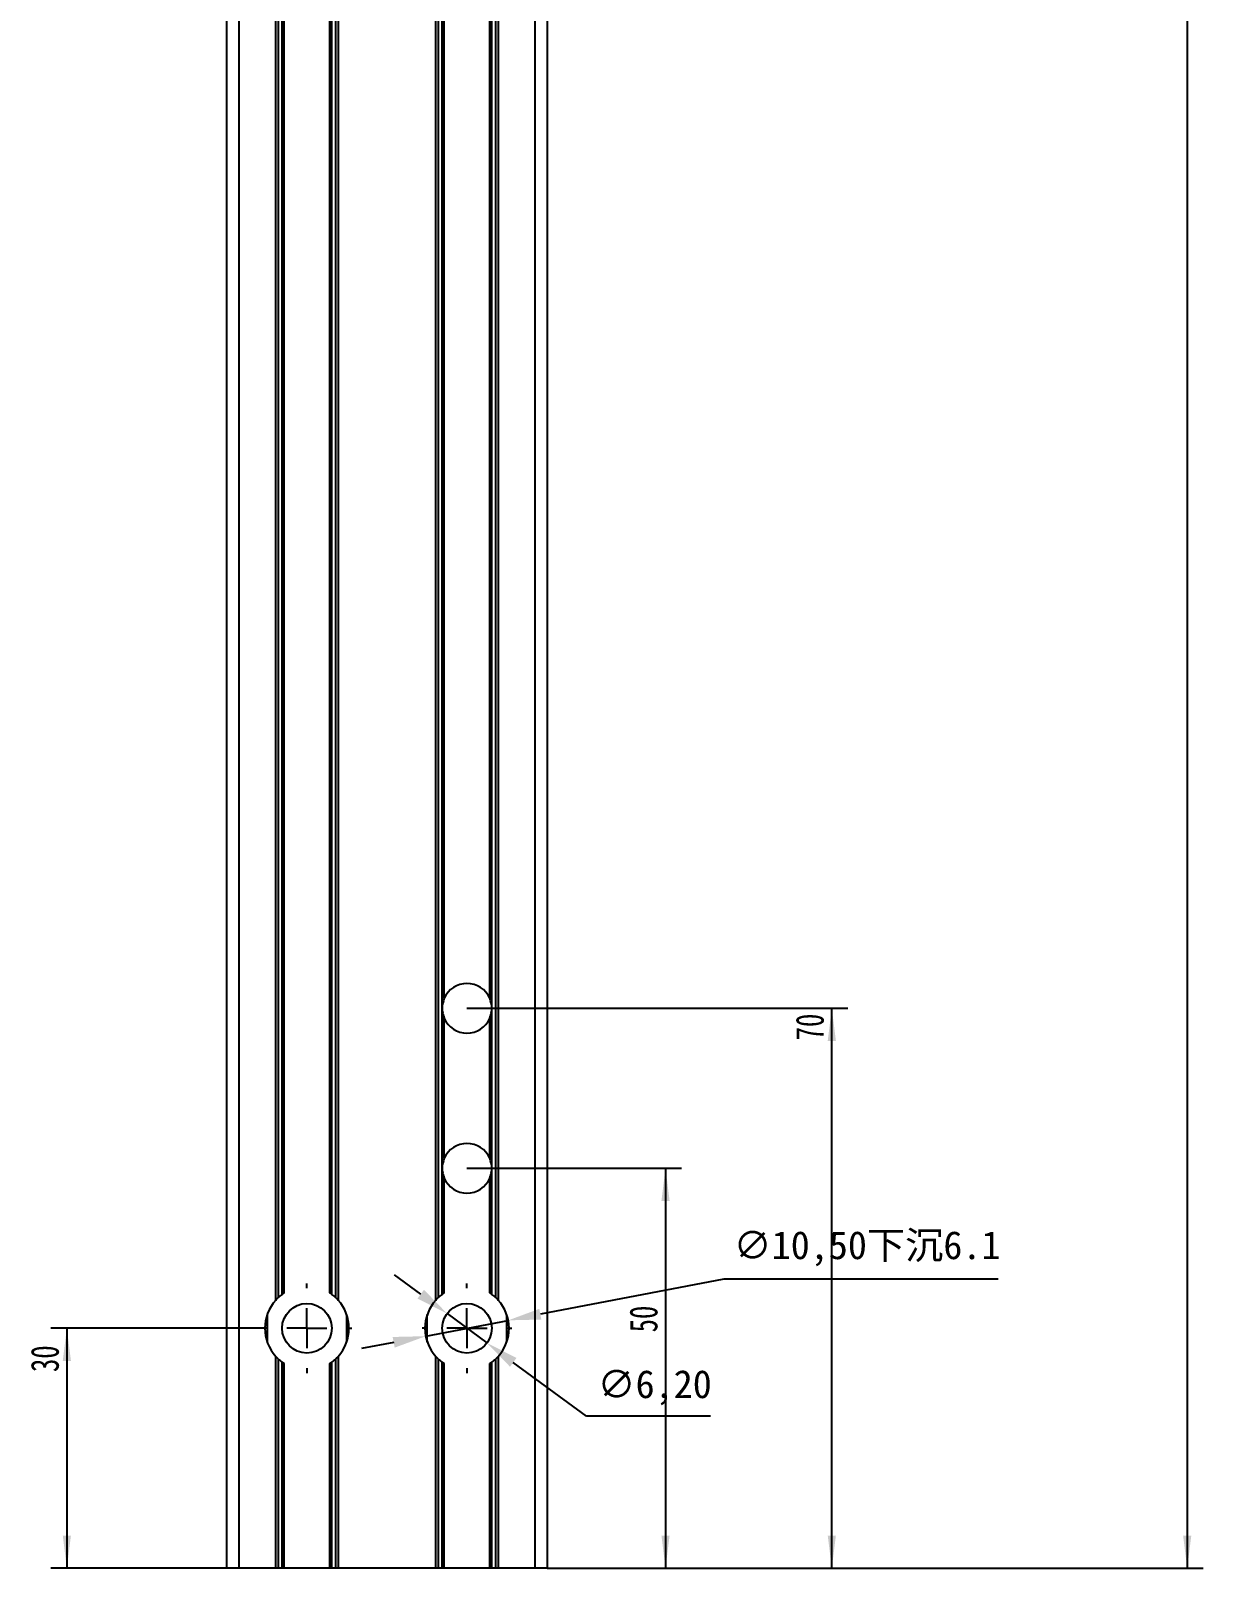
# Model space of a CAD drawing. Header units: millimetres. Extents: x 0 to 841, y 0 to 594.
# Drawn here: x 187.5 to 334, y 98.9 to 291.1 of the extents above; entities that cross this region are included whole.
import ezdxf

# ---------------------------------------------------------------- set-up
doc = ezdxf.new("R2010")
doc.units = ezdxf.units.MM
doc.header["$PDSIZE"] = -1
doc.layers.add('10', color=7, linetype='Continuous')
doc.styles.add('SLDTEXTSTYLE4', font='TXT', dxfattribs={"width": 0.7})
doc.dimstyles.new('ISO-25', dxfattribs={"dimtxt": 2.5, "dimasz": 2.5, "dimexe": 1.25, "dimexo": 0.625, "dimtad": 1, "dimtxsty": 'Standard', "dimcen": 2.5, "dimadec": 0, "dimazin": 0, "dimtfac": 1, "dimtmove": 0, "dimatfit": 3, "dimfxl": 1, "dimarcsym": 0})
doc.dimstyles.new('SLDDIMSTYLE0', dxfattribs={"dimtxt": 3.5, "dimasz": 4.08, "dimexe": 0, "dimexo": 0.0625, "dimgap": 0.875, "dimtad": 2, "dimrnd": 1e-09, "dimzin": 12, "dimdsep": 46, "dimtxsty": 'SLDTEXTSTYLE4', "dimsah": 1, "dimcen": 0.09, "dimadec": 0, "dimazin": 3, "dimtfac": 1, "dimtofl": 0, "dimtmove": 0, "dimatfit": 3, "dimfxl": 1, "dimfrac": 2, "dimtolj": 1, "dimtzin": 12, "dimarcsym": 0})

# ---------------------------------------------------------------- blocks, each defined once
blk = doc.blocks.new('_D')
at = {"layer": '10', "transparency": 16777216}
for p, q in [((252, 563.87), (334, 563.87)), ((332, 563.87), (332, 98.87)), ((252, 98.87), (334, 98.87))]:
    blk.add_line(p, q, dxfattribs=at)
for points in [[(332, 563.87), (331.49, 559.79), (332.51, 559.79)], [(332, 98.87), (332.51, 102.95), (331.49, 102.95)]]:
    blk.add_solid(points, dxfattribs=at)
at = {"layer": '10', "transparency": 16777216, "insert": (327.49, 294.27), "char_height": 3.5, "attachment_point": 1, "rotation": 90, "style": 'SLDTEXTSTYLE4'}
blk.add_mtext('465', dxfattribs=at)
blk = doc.blocks.new('_D_1')
at = {"layer": '10', "transparency": 16777216}
for p, q in [((216.4, 128.87), (190, 128.87)), ((192, 128.87), (192, 98.87)), ((212, 98.87), (190, 98.87))]:
    blk.add_line(p, q, dxfattribs=at)
for points in [[(192, 128.87), (191.49, 124.79), (192.51, 124.79)], [(192, 98.87), (192.51, 102.95), (191.49, 102.95)]]:
    blk.add_solid(points, dxfattribs=at)
at = {"layer": '10', "transparency": 16777216, "insert": (187.49, 123.4), "char_height": 3.5, "attachment_point": 1, "rotation": 90, "style": 'SLDTEXTSTYLE4'}
blk.add_mtext('30', dxfattribs=at)
blk = doc.blocks.new('_D_2')
at = {"layer": '10', "transparency": 16777216}
for p, q in [((242, 148.87), (268.81, 148.87)), ((266.81, 148.87), (266.81, 98.87)), ((252, 98.87), (268.81, 98.87))]:
    blk.add_line(p, q, dxfattribs=at)
for points in [[(266.81, 148.87), (266.3, 144.79), (267.32, 144.79)], [(266.81, 98.87), (267.32, 102.95), (266.3, 102.95)]]:
    blk.add_solid(points, dxfattribs=at)
at = {"layer": '10', "transparency": 16777216, "insert": (262.3, 128.36), "char_height": 3.5, "attachment_point": 1, "rotation": 90, "style": 'SLDTEXTSTYLE4'}
blk.add_mtext('50', dxfattribs=at)
blk = doc.blocks.new('_D_3')
at = {"layer": '10', "transparency": 16777216}
for p, q in [((242, 168.87), (289.59, 168.87)), ((287.59, 98.87), (287.59, 168.87)), ((252, 98.87), (289.59, 98.87))]:
    blk.add_line(p, q, dxfattribs=at)
for points in [[(287.59, 168.87), (287.08, 164.79), (288.1, 164.79)], [(287.59, 98.87), (288.1, 102.95), (287.08, 102.95)]]:
    blk.add_solid(points, dxfattribs=at)
at = {"layer": '10', "transparency": 16777216, "insert": (283.08, 164.86), "char_height": 3.5, "attachment_point": 1, "rotation": 90, "style": 'SLDTEXTSTYLE4'}
blk.add_mtext('70', dxfattribs=at)
blk = doc.blocks.new('SW_CENTERMARKSYMBOL_0')
at = {"layer": '10', "color": 0}
for p, q in [((0, 5), (0, 5.6)), ((0, 0), (0, 2.5)), ((-5, 0), (-5.6, 0)), ((0, 0), (-2.5, 0)), ((0, 0), (0, -2.5)), ((0, 0), (2.5, 0)), ((5, 0), (5.6, 0)), ((0, -5), (0, -5.6))]:
    blk.add_line(p, q, dxfattribs=at)
blk = doc.blocks.new('SW_CENTERMARKSYMBOL_1')
at = {"layer": '10', "color": 0}
for p, q in [((0, 5), (0, 5.6)), ((0, 0), (0, 2.5)), ((-5, 0), (-5.6, 0)), ((0, 0), (-2.5, 0)), ((0, 0), (0, -2.5)), ((0, 0), (2.5, 0)), ((5, 0), (5.6, 0)), ((0, -5), (0, -5.6))]:
    blk.add_line(p, q, dxfattribs=at)
blk = doc.blocks.new('*D11')
at = {"color": 0, "lineweight": -2, "transparency": 16777216}
for p, q in [((236.22, 133.13), (232.94, 135.55)), ((239.51, 130.71), (244.5, 127.03)), ((256.92, 117.87), (247.78, 124.61)), ((272.45, 117.87), (256.92, 117.87))]:
    blk.add_line(p, q, dxfattribs=at)
at = {"color": 0, "transparency": 16777216}
for points in [[(236.63, 133.68), (235.82, 132.58), (239.51, 130.71)], [(248.19, 125.16), (247.38, 124.06), (244.5, 127.03)]]:
    blk.add_solid(points, dxfattribs=at)
at = {"layer": 'Defpoints', "color": 0, "transparency": 16777216}
for p in [(239.51, 130.71), (244.5, 127.03)]:
    blk.add_point(p, dxfattribs=at)
at = {"color": 0, "transparency": 16777216, "insert": (265.45, 121.44), "char_height": 3.5, "attachment_point": 5}
blk.add_mtext('∅6,20', dxfattribs=at)
blk = doc.blocks.new('*D12')
at = {"color": 0, "lineweight": -2, "transparency": 16777216}
for p, q in [((274.09, 135.02), (251.17, 130.63)), ((308.37, 135.02), (274.09, 135.02)), ((236.85, 127.88), (247.16, 129.86)), ((232.84, 127.11), (228.83, 126.35))]:
    blk.add_line(p, q, dxfattribs=at)
at = {"color": 0, "transparency": 16777216}
for points in [[(251.04, 131.3), (251.29, 129.96), (247.16, 129.86)], [(232.71, 127.78), (232.97, 126.45), (236.85, 127.88)]]:
    blk.add_solid(points, dxfattribs=at)
at = {"layer": 'Defpoints', "color": 0, "transparency": 16777216}
for p in [(247.16, 129.86), (236.85, 127.88)]:
    blk.add_point(p, dxfattribs=at)
at = {"color": 0, "transparency": 16777216, "insert": (291.99, 138.81), "char_height": 3.5, "attachment_point": 5}
blk.add_mtext('∅10,50{\\fSimSun|b0|i0|c134|p2;下沉}6.1', dxfattribs=at)

msp = doc.modelspace()

# ---------------------------------------------------------------- linework, layer by layer
at = {"color": 7, "linetype": 'Continuous', "lineweight": 25}
for p, q in [((212.002, 98.871), (212.002, 563.871)), ((213.502, 563.871), (213.502, 98.871)), ((218.102, 132.386), (218.102, 563.871)), ((218.402, 563.871), (218.402, 132.692)), ((218.902, 133.108), (218.902, 563.871)), ((219.163, 133.287), (219.163, 563.871)), ((224.842, 133.287), (224.842, 563.871)), ((225.102, 133.108), (225.102, 563.871)), ((225.602, 132.692), (225.602, 563.871)), ((225.902, 563.871), (225.902, 132.386)), ((238.102, 132.386), (238.102, 563.871)), ((238.402, 563.871), (238.402, 132.692)), ((238.902, 133.108), (238.902, 563.871)), ((239.163, 170.115), (239.163, 563.871)), ((244.842, 170.115), (244.842, 563.871)), ((245.102, 133.108), (245.102, 563.871)), ((245.602, 132.692), (245.602, 563.871)), ((245.902, 563.871), (245.902, 132.386)), ((250.502, 98.871), (250.502, 563.871)), ((252.002, 563.871), (252.002, 98.871)), ((239.163, 150.115), (239.163, 167.627)), ((244.842, 150.115), (244.842, 167.627)), ((239.163, 133.287), (239.163, 147.627)), ((244.842, 133.287), (244.842, 147.627)), ((217.042, 130.59), (217.042, 127.152)), ((226.963, 130.59), (226.963, 127.152)), ((237.042, 127.152), (237.042, 130.59)), ((246.963, 127.152), (246.963, 130.59)), ((218.102, 98.871), (218.102, 125.357)), ((218.402, 125.05), (218.402, 98.871)), ((225.602, 98.871), (225.602, 125.05)), ((225.902, 125.357), (225.902, 98.871)), ((238.102, 98.871), (238.102, 125.357)), ((238.402, 125.05), (238.402, 98.871)), ((245.602, 98.871), (245.602, 125.05)), ((245.902, 125.357), (245.902, 98.871)), ((218.902, 98.871), (218.902, 124.634)), ((219.163, 98.871), (219.163, 124.455)), ((224.842, 98.871), (224.842, 124.455)), ((225.102, 98.871), (225.102, 124.634)), ((238.902, 98.871), (238.902, 124.634)), ((239.163, 98.871), (239.163, 124.455)), ((244.842, 98.871), (244.842, 124.455)), ((245.102, 98.871), (245.102, 124.634)), ((213.502, 98.871), (212.002, 98.871)), ((218.102, 98.871), (213.502, 98.871)), ((218.402, 98.871), (218.102, 98.871)), ((218.902, 98.871), (218.402, 98.871)), ((219.163, 98.871), (218.902, 98.871)), ((224.842, 98.871), (219.163, 98.871)), ((225.102, 98.871), (224.842, 98.871)), ((225.602, 98.871), (225.102, 98.871)), ((225.902, 98.871), (225.602, 98.871)), ((238.102, 98.871), (225.902, 98.871)), ((238.402, 98.871), (238.102, 98.871)), ((238.902, 98.871), (238.402, 98.871)), ((239.163, 98.871), (238.902, 98.871)), ((244.842, 98.871), (239.163, 98.871)), ((245.102, 98.871), (244.842, 98.871)), ((245.602, 98.871), (245.102, 98.871)), ((245.902, 98.871), (245.602, 98.871)), ((250.502, 98.871), (245.902, 98.871)), ((252.002, 98.871), (250.502, 98.871))]:
    msp.add_line(p, q, dxfattribs=at)
for centre in [(222.002, 128.871), (242.002, 128.871)]:
    msp.add_circle(centre, 3.1, dxfattribs=at)
for centre, radius, start, end in [((242.002, 168.871), 3.1, 23.66384, 156.33616), ((242.002, 168.871), 3.1, 156.33616, 203.66384), ((242.002, 168.871), 3.1, 336.33616, 23.66384), ((242.002, 168.871), 3.1, 203.66384, 336.33616), ((242.002, 148.871), 3.1, 23.66384, 156.33616), ((242.002, 148.871), 3.1, 156.33616, 203.66384), ((242.002, 148.871), 3.1, 336.33616, 23.66384), ((242.002, 148.871), 3.1, 203.66384, 336.33616), ((222.002, 128.871), 5.25, 126.19081, 133.29181), ((222.002, 128.871), 5.25, 122.73993, 126.19081), ((222.002, 128.871), 5.25, 53.80919, 57.26007), ((222.002, 128.871), 5.25, 46.70819, 53.80919), ((242.002, 128.871), 5.25, 126.19081, 133.29181), ((242.002, 128.871), 5.25, 122.73993, 126.19081), ((242.002, 128.871), 5.25, 53.80919, 57.26007), ((242.002, 128.871), 5.25, 46.70819, 53.80919), ((222.002, 128.871), 5.25, 137.97537, 222.02463), ((222.002, 128.871), 5.25, 317.97537, 42.02463), ((242.002, 128.871), 5.25, 137.97537, 222.02463), ((242.002, 128.871), 5.25, 317.97537, 42.02463), ((222.002, 128.871), 5.25, 226.70819, 233.80919), ((222.002, 128.871), 5.25, 306.19081, 313.29181), ((242.002, 128.871), 5.25, 226.70819, 233.80919), ((242.002, 128.871), 5.25, 306.19081, 313.29181), ((222.002, 128.871), 5.25, 233.80919, 237.26007), ((222.002, 128.871), 5.25, 302.73993, 306.19081), ((242.002, 128.871), 5.25, 233.80919, 237.26007), ((242.002, 128.871), 5.25, 302.73993, 306.19081)]:
    msp.add_arc(centre, radius, start, end, dxfattribs=at)
for points, knots in [([(218.102, 132.386), (218.167, 132.458), (218.234, 132.528), (218.322, 132.616), (218.349, 132.642), (218.39, 132.681), (218.402, 132.692), (218.402, 132.692)], [0, 0, 0, 0, 0.5, 0.5, 0.75, 0.75, 1, 1, 1, 1]), ([(225.602, 132.692), (225.602, 132.692), (225.615, 132.681), (225.655, 132.642), (225.682, 132.616), (225.77, 132.528), (225.837, 132.458), (225.902, 132.386)], [0, 0, 0, 0, 0.25, 0.25, 0.5, 0.5, 1, 1, 1, 1]), ([(238.102, 132.386), (238.167, 132.458), (238.234, 132.528), (238.322, 132.616), (238.349, 132.642), (238.39, 132.681), (238.402, 132.692), (238.402, 132.692)], [0, 0, 0, 0, 0.5, 0.5, 0.75, 0.75, 1, 1, 1, 1]), ([(245.602, 132.692), (245.602, 132.692), (245.615, 132.681), (245.655, 132.642), (245.682, 132.616), (245.77, 132.528), (245.837, 132.458), (245.902, 132.386)], [0, 0, 0, 0, 0.25, 0.25, 0.5, 0.5, 1, 1, 1, 1]), ([(218.402, 125.05), (218.402, 125.05), (218.39, 125.061), (218.35, 125.1), (218.323, 125.126), (218.234, 125.215), (218.167, 125.285), (218.102, 125.357)], [0, 0, 0, 0, 0.25, 0.25, 0.5, 0.5, 1, 1, 1, 1]), ([(225.902, 125.357), (225.837, 125.285), (225.771, 125.215), (225.682, 125.127), (225.655, 125.1), (225.615, 125.061), (225.602, 125.05), (225.602, 125.05)], [0, 0, 0, 0, 0.5, 0.5, 0.75, 0.75, 1, 1, 1, 1]), ([(238.402, 125.05), (238.402, 125.05), (238.39, 125.061), (238.35, 125.1), (238.323, 125.126), (238.234, 125.215), (238.167, 125.285), (238.102, 125.357)], [0, 0, 0, 0, 0.25, 0.25, 0.5, 0.5, 1, 1, 1, 1]), ([(245.902, 125.357), (245.837, 125.285), (245.771, 125.215), (245.682, 125.127), (245.655, 125.1), (245.615, 125.061), (245.602, 125.05), (245.602, 125.05)], [0, 0, 0, 0, 0.5, 0.5, 0.75, 0.75, 1, 1, 1, 1])]:
    msp.add_open_spline(points, degree=3, knots=knots, dxfattribs=at)

# ---------------------------------------------------------------- block references
at = {"layer": '10'}
for name, p in [('SW_CENTERMARKSYMBOL_1', (222.002, 128.871)), ('SW_CENTERMARKSYMBOL_0', (242.002, 128.871))]:
    msp.add_blockref(name, p, dxfattribs=at)

# ---------------------------------------------------------------- dimensions: what is measured, and where the dimension line sits
dim = msp.add_diameter_dim_2p(p1=(236.846, 127.883), p2=(247.158, 129.86), text='<>{\\fSimSun|b0|i0|c134|p2;下沉}6.1', dimstyle='ISO-25', override={"dimtxt": 3.5, "dimasz": 4.08, "dimexe": 2, "dimexo": 0, "dimgap": 1.524, "dimtih": 1, "dimtoh": 1, "dimzin": 0, "dimadec": 2, "dimtzin": 0})
dim.commit()
dim.dimension.update_dxf_attribs({"geometry": '*D12', "text_midpoint": (274.086, 135.021), "dimtype": 163})
dim = msp.add_diameter_dim_2p(p1=(239.507, 130.711), p2=(244.498, 127.032), dimstyle='ISO-25', override={"dimtxt": 3.5, "dimasz": 4.08, "dimexe": 2, "dimexo": 0, "dimgap": 1.524, "dimtih": 1, "dimtoh": 1, "dimzin": 0, "dimadec": 2, "dimtzin": 0})
dim.commit()
dim.dimension.update_dxf_attribs({"geometry": '*D11', "text_midpoint": (265.447, 117.871), "dimtype": 163})
for base, p1, p2, picture, middle in [((332.002, 98.871), (252.002, 563.871), (252.002, 98.871), '_D', (332.002, 296.575)), ((287.591, 168.871), (252.002, 98.871), (242.002, 168.871), '_D_3', (287.591, 166.391)), ((266.81, 98.871), (242.002, 148.871), (252.002, 98.871), '_D_2', (266.81, 129.892)), ((192.002, 98.871), (216.402, 128.871), (212.002, 98.871), '_D_1', (192.002, 124.934))]:
    dim = msp.add_linear_dim(base=base, p1=p1, p2=p2, angle=90, dimstyle='SLDDIMSTYLE0', dxfattribs=at)
    dim.commit()
    dim.dimension.update_dxf_attribs({"geometry": picture, "text_midpoint": middle, "dimtype": 160})

doc.saveas('drawing.dxf')
